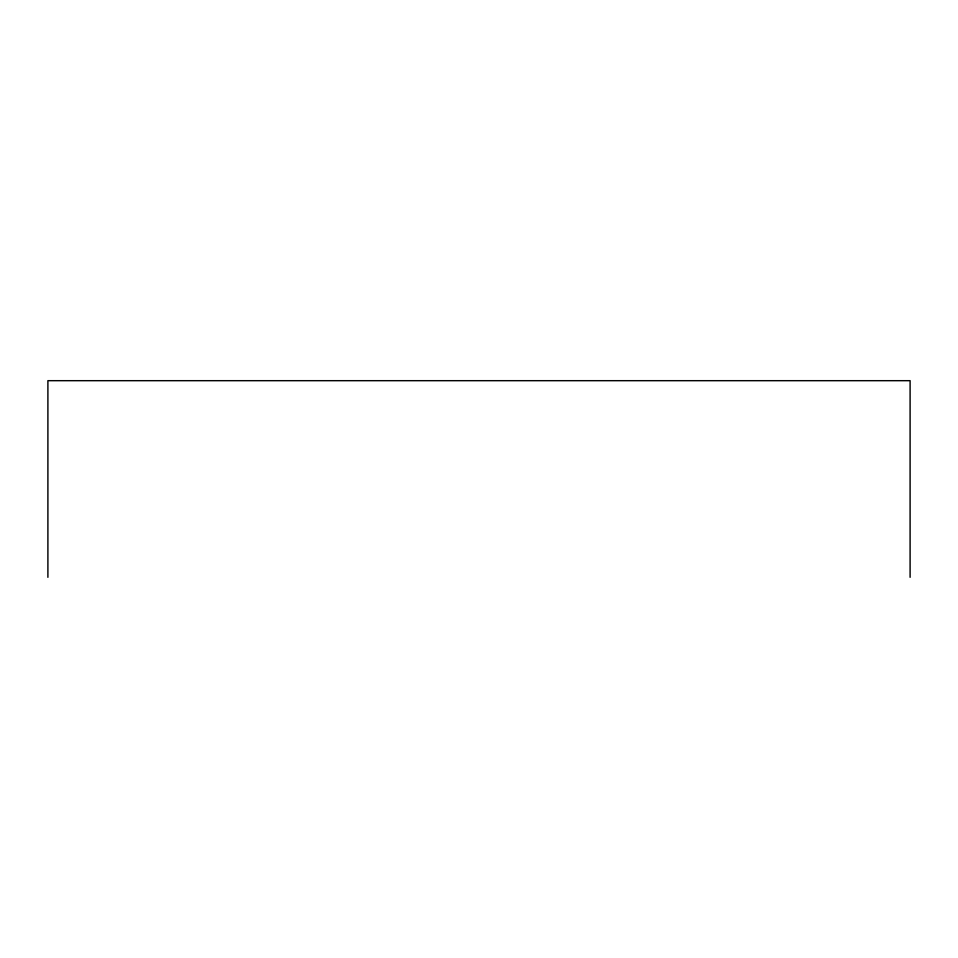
<?xml version="1.0" encoding="UTF-8"?>
<svg xmlns="http://www.w3.org/2000/svg" width="958" height="958" viewBox="0 0 958 958"><rect width="100%" height="100%" fill="white"/><g stroke="black" fill="none" stroke-linecap="round" stroke-linejoin="round"><path stroke-width="1.44" d="M910.1 577.315L910.1 380.685L47.9 380.685L47.9 577.315"/></g></svg>
